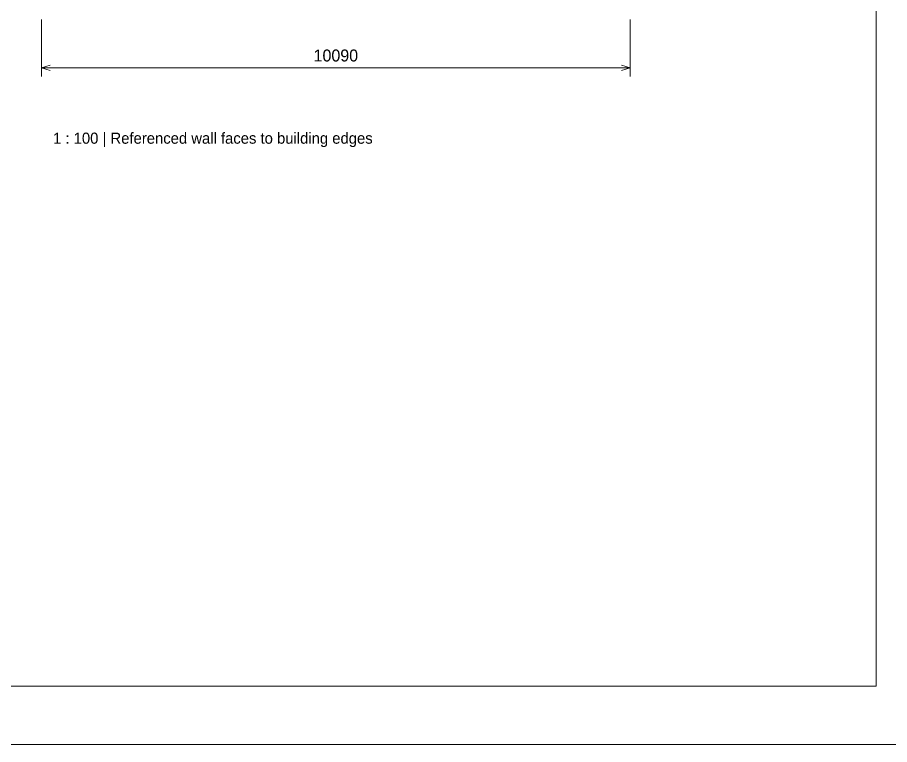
# Paper-space layout '03 Survey and Location' of a CAD drawing. Header units: millimetres. Extents: x 5 to 415, y 7 to 290.
# Drawn here: x 183.9 to 333.3, y 7 to 131.7 of the extents above; entities that cross this region are included whole.
import ezdxf
from ezdxf.enums import TextEntityAlignment as Align

# ---------------------------------------------------------------- set-up
doc = ezdxf.new("R2010")
doc.units = ezdxf.units.MM
for name, color, linetype in [('DIMENSIONS', 7, 'Continuous'), ('SHEET', 7, 'Continuous'), ('TEXT', 7, 'Continuous')]:
    doc.layers.add(name, color=color, linetype=linetype)

# ---------------------------------------------------------------- blocks, each defined once
blk = doc.blocks.new('SHEET_03')
at = {"layer": 'DIMENSIONS', "lineweight": 13}
for p, q in [((188, 131.3), (188, 121.5)), ((288.9, 131.3), (288.9, 121.5)), ((188, 123), (288.9, 123))]:
    blk.add_line(p, q, dxfattribs=at)
at = {"layer": 'DIMENSIONS', "lineweight": 15}
for p, q in [((188, 123), (189.5, 123.45)), ((188, 123), (189.5, 122.55)), ((288.9, 123), (287.4, 123.45)), ((288.9, 123), (287.4, 122.55))]:
    blk.add_line(p, q, dxfattribs=at)
at = {"layer": 'SHEET', "lineweight": 18}
for p, q in [((331, 277), (331, 17)), ((331, 17), (15, 17)), ((415, 7), (5, 7))]:
    blk.add_line(p, q, dxfattribs=at)
at = {"layer": 'DIMENSIONS'}
blk.add_text('10090', height=2.05, dxfattribs=at).set_placement((238.45, 124.1), align=Align.CENTER)
at = {"layer": 'TEXT'}
blk.add_text('1 : 100 | Referenced wall faces to building edges', height=1.9, dxfattribs=at).set_placement((190, 110))

psp = doc.layouts.new('03 Survey and Location')

# ---------------------------------------------------------------- block references
psp.add_blockref('SHEET_03', (0, 0))

doc.saveas('drawing.dxf')
